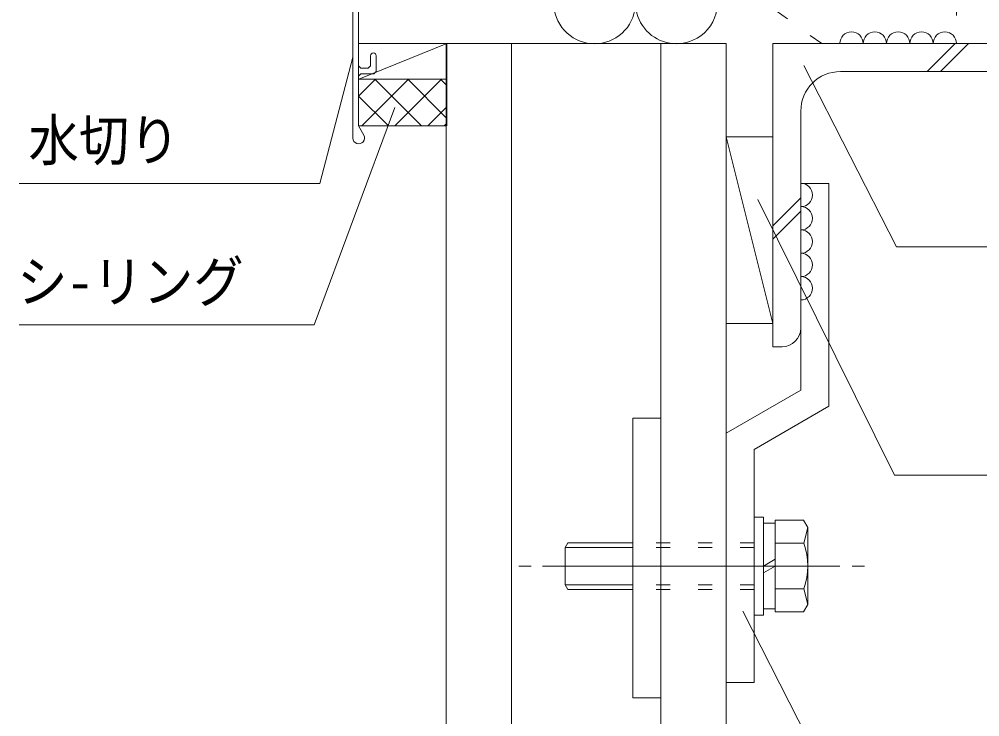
# Model space of a CAD drawing. Units: millimetres, scale not verified. Extents: x -1209 to 1209, y -852 to 852.
# Drawn here: x -500.6 to -294.7, y -679.5 to -530 of the extents above; entities that cross this region are included whole.
import ezdxf
from ezdxf.enums import TextEntityAlignment as Align

# ---------------------------------------------------------------- set-up
doc = ezdxf.new("R2010")
doc.units = ezdxf.units.MM
doc.header["$LTSCALE"] = 3
doc.linetypes.add('USER1', pattern=[3, 1, -2])
for name, color, linetype, lineweight in [('0-2_0-1AL', 5, 'Continuous', 18), ('0-3_0-2SUNPO', 7, 'Continuous', 18), ('0-4_0-3STEEL', 6, 'Continuous', 18), ('0-5_0-4KANAMONO', 6, 'Continuous', 18), ('0-6_0-5FUKUSIZA', 3, 'Continuous', 18), ('0-9_0-8SASH', 4, 'Continuous', 18)]:
    doc.layers.add(name, color=color, linetype=linetype, lineweight=lineweight)
doc.styles.add('ＭＳ ゴシック', font='')
doc.styles.get('ＭＳ ゴシック').set_extended_font_data('MS Gothic')

msp = doc.modelspace()

# ---------------------------------------------------------------- linework, layer by layer
at = {"layer": '0-2_0-1AL'}
for p, q in [((-409.052, -535.174), (-349.052, -535.174)), ((-409.052, -535.174), (-409.052, -733.976)), ((-395.051, -535.174), (-395.051, -733.976)), ((-363.05, -535.174), (-363.05, -733.976)), ((-349.052, -535.174), (-349.052, -733.976))]:
    msp.add_line(p, q, dxfattribs=at)
at = {"layer": '0-3_0-2SUNPO'}
for p, q in [((-332.424, -539.851), (-312.573, -578.768)), ((-420.091, -548.855), (-437.315, -595.477)), ((-342.227, -568.598), (-312.955, -627.729)), ((-312.573, -578.768), (-226.5, -578.768)), ((-437.315, -595.477), (-500.559, -595.477)), ((-312.955, -627.729), (-204.633, -627.729)), ((-345.509, -656.876), (-328.688, -689.718))]:
    msp.add_line(p, q, dxfattribs=at)
msp.add_lwpolyline([(-429.052, -538.073), (-436.1, -565.152), (-500.559, -565.152)], dxfattribs=at)
at = {"layer": '0-4_0-3STEEL'}
for p, q in [((-339.05, -535.174), (-339.05, -600.174)), ((-274.052, -535.174), (-339.05, -535.174)), ((-305.945, -541.174), (-299.945, -535.174)), ((-303.116, -541.174), (-297.116, -535.174)), ((-278.051, -541.174), (-324.551, -541.174)), ((-333.05, -549.674), (-333.05, -596.174)), ((-339.05, -574.281), (-333.05, -568.281)), ((-339.05, -577.109), (-333.05, -571.109)), ((-337.052, -600.174), (-339.05, -600.174))]:
    msp.add_line(p, q, dxfattribs=at)
for centre, radius, start, end in [((-324.551, -549.674), 8.5, 90, 180), ((-337.052, -596.174), 4, 270, 0)]:
    msp.add_arc(centre, radius, start, end, dxfattribs=at)
at = {"layer": '0-5_0-4KANAMONO'}
for p, q in [((-333.05, -565.174), (-327.05, -565.174)), ((-333.05, -565.174), (-333.05, -609.472)), ((-327.05, -565.174), (-327.05, -612.936)), ((-349.052, -618.71), (-333.05, -609.472)), ((-343.052, -622.174), (-327.05, -612.936)), ((-363.05, -615.442), (-369.05, -615.442)), ((-369.05, -615.442), (-369.05, -675.442)), ((-363.05, -675.442), (-363.05, -615.442)), ((-349.052, -618.71), (-349.052, -672.174)), ((-343.052, -622.174), (-343.052, -672.174)), ((-343.052, -636.674), (-343.052, -657.674)), ((-341.051, -636.674), (-343.052, -636.674)), ((-341.051, -636.674), (-341.051, -657.674)), ((-338.552, -637.974), (-341.051, -637.974)), ((-338.552, -637.359), (-338.552, -656.989)), ((-332.453, -637.359), (-338.552, -637.359)), ((-331.55, -638.924), (-332.453, -637.359)), ((-332.378, -642.267), (-331.55, -638.924)), ((-331.55, -638.924), (-331.55, -655.424)), ((-383.552, -643.174), (-382.973, -642.174)), ((-369.05, -642.174), (-382.973, -642.174)), ((-332.375, -642.267), (-338.552, -642.267)), ((-369.05, -643.174), (-383.552, -643.174)), ((-338.552, -645.731), (-341.051, -647.174)), ((-390.829, -647.174), (-393.463, -647.174)), ((-324.68, -647.174), (-388.439, -647.174)), ((-338.552, -647.174), (-341.051, -648.617)), ((-319.382, -647.174), (-322.016, -647.174)), ((-369.05, -651.174), (-383.552, -651.174)), ((-369.05, -652.174), (-382.973, -652.174)), ((-332.375, -652.082), (-338.552, -652.082)), ((-332.378, -652.082), (-331.55, -655.424)), ((-338.552, -656.374), (-341.051, -656.374)), ((-331.55, -655.424), (-332.453, -656.989)), ((-341.051, -657.674), (-343.052, -657.674)), ((-332.453, -656.989), (-338.552, -656.989)), ((-349.052, -672.174), (-343.052, -672.174)), ((-363.05, -675.442), (-369.05, -675.442))]:
    msp.add_line(p, q, dxfattribs=at)
at = {"layer": '0-5_0-4KANAMONO', "linetype": 'USER1'}
for p, q in [((-343.052, -642.174), (-382.973, -642.174)), ((-343.052, -643.174), (-383.552, -643.174)), ((-343.052, -651.174), (-383.552, -651.174)), ((-343.052, -652.174), (-382.973, -652.174))]:
    msp.add_line(p, q, dxfattribs=at)
at = {"layer": '0-5_0-4KANAMONO'}
msp.add_lwpolyline([(-383.552, -643.174), (-383.552, -651.174), (-382.973, -652.174)], dxfattribs=at)
msp.add_arc((-346.55, -647.174), 15, 340.903, 19.09698, dxfattribs=at)
at = {"layer": '0-6_0-5FUKUSIZA'}
for p, q in [((-409.052, -535.174), (-427.852, -535.174)), ((-427.852, -535.174), (-427.852, -552.838)), ((-427.767, -542.838), (-408.907, -535.174)), ((-408.907, -535.174), (-408.907, -552.838)), ((-427.852, -546.459), (-424.232, -542.838)), ((-427.852, -542.923), (-427.767, -542.838)), ((-427.852, -542.838), (-409.052, -542.838)), ((-427.16, -552.838), (-417.16, -542.838)), ((-414.377, -552.838), (-424.377, -542.838)), ((-420.089, -552.838), (-410.089, -542.838)), ((-409.052, -551.091), (-417.306, -542.838)), ((-409.052, -544.02), (-410.235, -542.838)), ((-421.448, -552.838), (-427.852, -546.433)), ((-413.018, -552.838), (-409.052, -548.872)), ((-427.852, -552.838), (-409.052, -552.838)), ((-409.483, -552.838), (-409.052, -552.407)), ((-339.05, -555.174), (-349.052, -555.174)), ((-349.052, -595.174), (-349.052, -555.174)), ((-339.05, -595.174), (-349.052, -555.174)), ((-339.05, -555.174), (-339.05, -595.174)), ((-339.05, -595.174), (-349.052, -595.174))]:
    msp.add_line(p, q, dxfattribs=at)
for centre, radius, start, end in [((-377.246, -526.441), 8.775, 143.12273, 36.87018), ((-359.696, -526.441), 8.775, 143.12273, 293.57524), ((-359.696, -526.441), 8.775, 293.57524, 36.87015), ((-322.188, -535.174), 2.5, 0, 180), ((-317.191, -535.174), 2.5, 0, 180), ((-312.189, -535.174), 2.5, 0, 180), ((-307.188, -535.174), 2.5, 0, 180), ((-302.191, -535.174), 2.5, 0, 180), ((-333.05, -567.64), 2.5, 270, 90), ((-333.05, -572.64), 2.5, 270, 90), ((-333.05, -577.64), 2.5, 270, 90), ((-333.05, -582.64), 2.5, 270, 90), ((-333.05, -587.64), 2.5, 270, 90)]:
    msp.add_arc(centre, radius, start, end, dxfattribs=at)
at = {"layer": '0-9_0-8SASH', "linetype": 'USER1'}
for p, q in [((-328.578, -535.174), (-364.752, -509.066)), ((-299.691, -526.174), (-299.691, -535.174))]:
    msp.add_line(p, q, dxfattribs=at)
at = {"layer": '0-9_0-8SASH'}
for p, q in [((-429.052, -523.424), (-429.052, -555.424)), ((-427.852, -523.162), (-427.852, -539.974)), ((-425.252, -537.774), (-425.252, -539.974)), ((-424.052, -537.774), (-424.052, -541.174)), ((-427.852, -539.974), (-427.352, -540.474)), ((-427.352, -540.474), (-425.752, -540.474)), ((-425.752, -540.474), (-425.252, -539.974)), ((-424.552, -541.674), (-424.052, -541.174)), ((-427.352, -541.674), (-427.852, -542.174)), ((-427.852, -542.174), (-427.852, -552.838)), ((-427.352, -541.674), (-424.552, -541.674)), ((-426.72, -554.799), (-427.852, -552.838))]:
    msp.add_line(p, q, dxfattribs=at)
for centre, radius, start, end in [((-424.652, -537.774), 0.6, 0, 180), ((-427.802, -555.424), 1.25, 180, 30)]:
    msp.add_arc(centre, radius, start, end, dxfattribs=at)

# ---------------------------------------------------------------- texts
at = {"layer": '0-3_0-2SUNPO', "style": 'ＭＳ ゴシック', "width": 0.9}
for s, p in [('水切り', (-498.567, -562.92)), ('シ-リング', (-501.003, -593.245))]:
    msp.add_text(s, height=8.791, dxfattribs=at).set_placement(p, align=Align.BOTTOM_LEFT)

doc.saveas('drawing.dxf')
